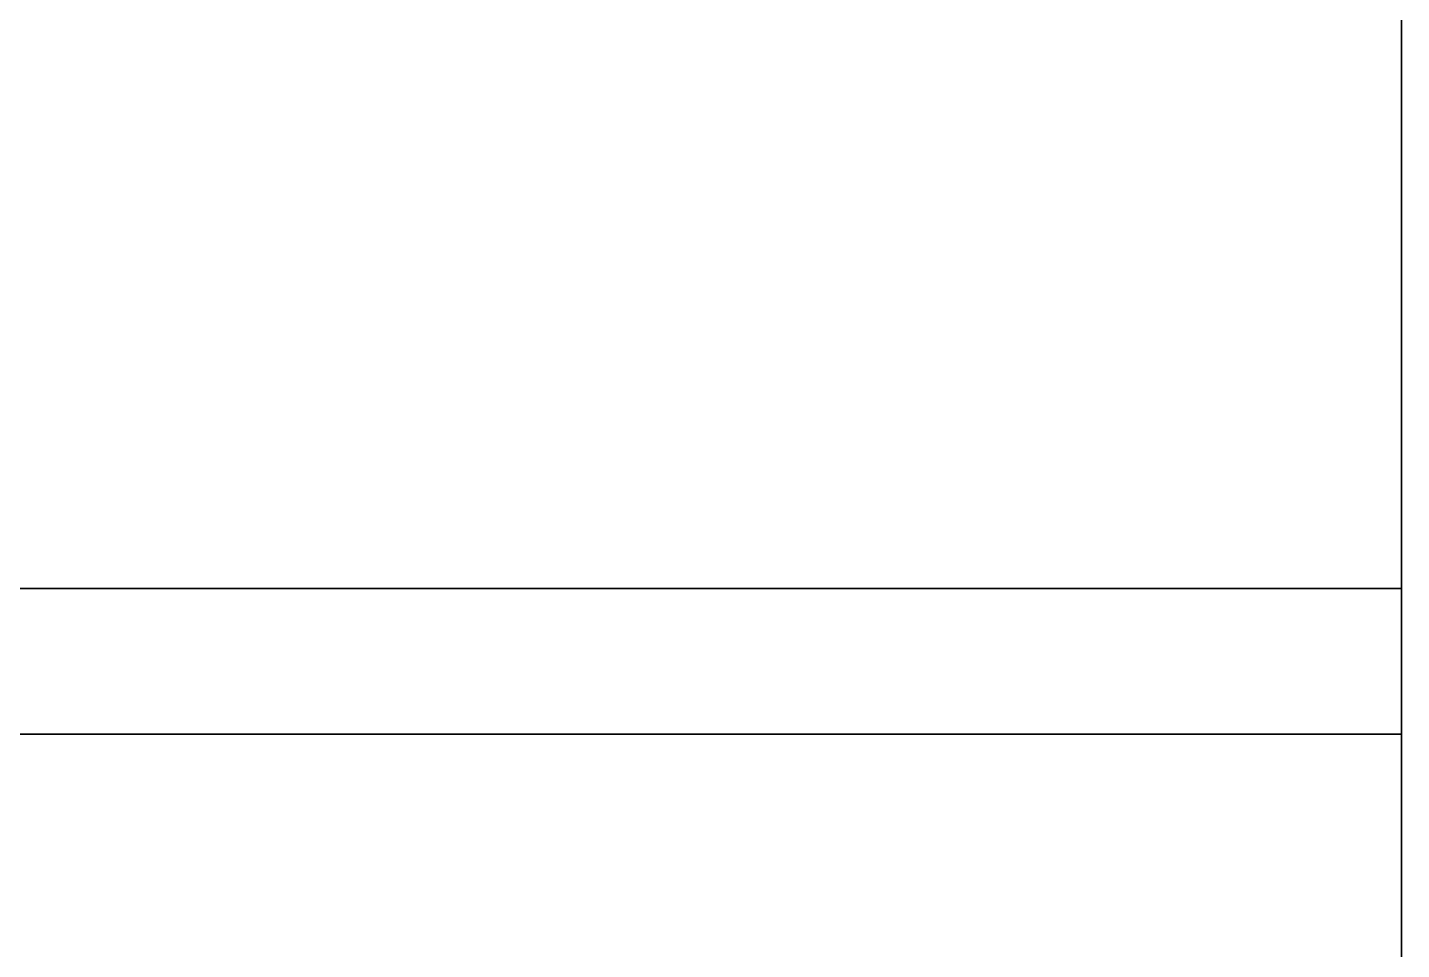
# Model space of a CAD drawing. Extents: x -1 to 1611, y -1028 to 1.
# Drawn here: x 1547.6 to 1599, y -666.5 to -632 of the extents above; entities that cross this region are included whole.
import ezdxf

# ---------------------------------------------------------------- set-up
doc = ezdxf.new("R2010")
doc.units = 0
doc.linetypes.add('NASCOSTA', pattern=[9.525, 6.35, -3.175])
doc.layers.add('IQ_200_2D', color=1, linetype='Continuous')
doc.layers.add('IQ_200_3D', color=1, linetype='Continuous')

msp = doc.modelspace()

# ---------------------------------------------------------------- linework, layer by layer
at = {"layer": 'IQ_200_2D', "color": 7, "linetype": 'NASCOSTA', "ltscale": 10}
for p, q in [((1599, 0), (1599, -698)), ((1599, -653), (1, -653))]:
    msp.add_line(p, q, dxfattribs=at)

# ---------------------------------------------------------------- meshes
at = {"layer": 'IQ_200_3D'}
mesh = msp.add_polyface(dxfattribs=at)
corners = [(1, 0, 650), (1, -653, 650), (1599, -653, 650), (1599, 0, 650)]
mesh.append_faces([[corners[k] for k in face] for face in [(0, 1, 2, 3)]])
mesh = msp.add_polyface(dxfattribs=at)
corners = [(1599, -653, 200), (1, -653, 200), (1, 0, 200), (1599, 0, 200)]
mesh.append_faces([[corners[k] for k in face] for face in [(0, 1, 2, 3)]])
mesh = msp.add_polyface(dxfattribs=at)
corners = [(1599, -653, 650), (1599, -653, 200), (1599, 0, 200), (1599, 0, 650)]
mesh.append_faces([[corners[k] for k in face] for face in [(0, 1, 2, 3)]])
mesh = msp.add_polyface(dxfattribs=at)
corners = [(1, -653, 650), (1, -653, 200), (1599, -653, 200), (1599, -653, 650)]
mesh.append_faces([[corners[k] for k in face] for face in [(0, 1, 2, 3)]])
mesh = msp.add_polyface(dxfattribs=at)
corners = [(1599, -658.442, 200), (1328, -658.442, 200), (1328, -653, 200), (1599, -653, 200)]
mesh.append_faces([[corners[k] for k in face] for face in [(0, 1, 2, 3)]])
mesh = msp.add_polyface(dxfattribs=at)
corners = [(1599, -653, 200), (1328, -653, 200), (1328, -653, 629.527), (1599, -653, 629.527)]
mesh.append_faces([[corners[k] for k in face] for face in [(0, 1, 2, 3)]])
mesh = msp.add_polyface(dxfattribs=at)
corners = [(1599, -653, 629.527), (1328, -653, 629.527), (1328, -669.763, 640.994), (1599, -669.763, 640.994)]
mesh.append_faces([[corners[k] for k in face] for face in [(0, 1, 2, 3)]])
mesh = msp.add_polyface(dxfattribs=at)
corners = [(1599, -669.763, 640.994), (1599, -681.099, 640.994), (1599, -681.099, 549.796), (1599, -698, 549.796), (1599, -698, 204.796), (1599, -668.163, 204.796), (1599, -658.442, 200), (1599, -653, 200), (1599, -653, 629.527)]
mesh.append_faces([[corners[k] for k in face] for face in [(2, 5, 7, 8)]], dxfattribs={"vtx0": -1, "vtx1": -1, "vtx3": -1})
mesh.append_faces([[corners[k] for k in face] for face in [(6, 7, 5), (1, 2, 8, 0)]], dxfattribs={"vtx1": -1})
mesh.append_faces([[corners[k] for k in face] for face in [(2, 3, 4, 5)]], dxfattribs={"vtx3": -1})
mesh = msp.add_polyface(dxfattribs=at)
corners = [(1599, -668.163, 204.796), (1328, -668.163, 204.796), (1328, -658.442, 200), (1599, -658.442, 200)]
mesh.append_faces([[corners[k] for k in face] for face in [(0, 1, 2, 3)]])

doc.saveas('drawing.dxf')
